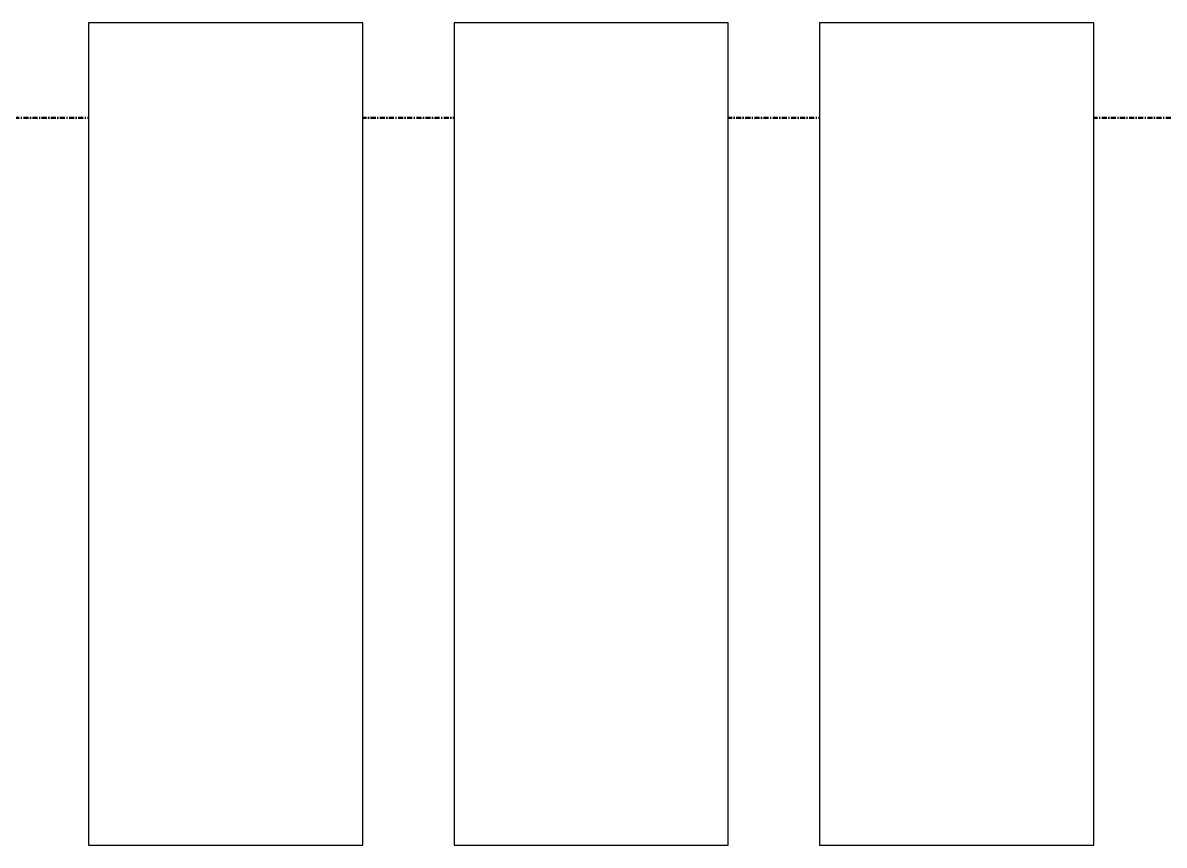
# Model space of a CAD drawing. Header units: millimetres. Extents: x -726012 to -647389, y -20772 to 18805.
# Drawn here: x -668396 to -667147, y 4344 to 5244 of the extents above; entities that cross this region are included whole.
import ezdxf
from ezdxf.xclip import XClip

# ---------------------------------------------------------------- set-up
doc = ezdxf.new("R2010")
doc.units = ezdxf.units.MM
doc.header["$XCLIPFRAME"] = 0
doc.linetypes.add('DPA_Grid _ Level 100', pattern=[10, 5.5, -1.6, 1.3, -1.6])
doc.layers.add('000 - WIPEOUT', color=250, linetype='Continuous')
doc.layers.add('A11_ALU.SOLID SHEET', color=2, linetype='Continuous')
doc.layers.add('G-ANNO-SECL', color=3, linetype='Continuous', lineweight=9)

# ---------------------------------------------------------------- blocks, each defined once
blk = doc.blocks.new('*U1255')
at = {"color": 3}
for points in [[(-450, -8450), (450, -8450), (450, -8750), (-450, -8750)], [(-450, -8850), (450, -8850), (450, -9150), (-450, -9150)], [(-450, -9250), (450, -9250), (450, -9550), (-450, -9550)]]:
    blk.add_wipeout(points, dxfattribs=at).dxf.layer = '000 - WIPEOUT'
at = {"layer": 'A11_ALU.SOLID SHEET', "color": 0, "linetype": 'ByBlock'}
for points in [[(-450, -8750), (450, -8750), (450, -8450), (-450, -8450)], [(-450, -9150), (450, -9150), (450, -8850), (-450, -8850)], [(-450, -9550), (450, -9550), (450, -9250), (-450, -9250)]]:
    blk.add_lwpolyline(points, close=True, dxfattribs=at)
blk = doc.blocks.new('*U1287')
at = {"layer": 'A11_ALU.SOLID SHEET', "color": 0, "linetype": 'ByBlock', "rotation": 90}
blk.add_blockref('*U1255', (67908.5, 1215), dxfattribs=at)

msp = doc.modelspace()

# ---------------------------------------------------------------- linework, layer by layer
at = {"layer": 'G-ANNO-SECL', "linetype": 'DPA_Grid _ Level 100', "lineweight": 50}
msp.add_line((-668655.2, 5139.9), (-658834.5, 5139.9), dxfattribs=at)

# ---------------------------------------------------------------- next in the draw order: block references
at = {"layer": 'A11_ALU.SOLID SHEET'}
ref = msp.add_blockref('*U1287', (-744682.4, 3579), dxfattribs=at)
XClip(ref).set_block_clipping_path([(22516.8245944298, -23612.0000696909), (92487.8891097467, 7199.9972603897)])

doc.saveas('drawing.dxf')
